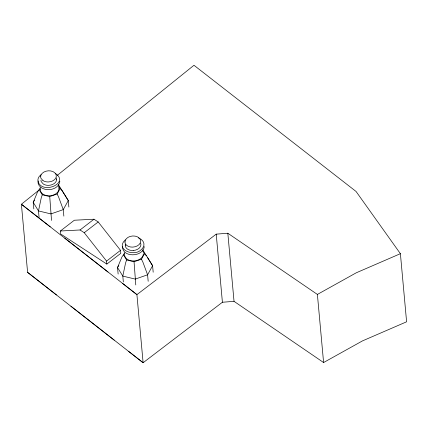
<?xml version="1.0" encoding="UTF-8"?>
<svg xmlns="http://www.w3.org/2000/svg" width="428" height="428" viewBox="0 0 428 428"><rect width="100%" height="100%" fill="white"/><g stroke="black" fill="none" stroke-linecap="round" stroke-linejoin="round"><path stroke-width="0.64" d="M56.63 179.343L56.384 180.803A7.875 5.58 -5.2 0 1 50.884 185.04L48.856 185.34A7.843 5.553 -5.2 0 1 43.276 183.992L41.206 181.6L40.922 180.167M122.585 246.619C122.231 255.575 135.478 256.8 141.058 252.124A10.898 7.72 -5.2 0 0 144.166 246.491M59.845 181.311C58.583 190.856 42.779 192.659 38.488 184.436A10.903 7.72 -5.2 0 1 38.279 180.932M40.318 187.496L39.114 189.674L42.27 194.794L41.238 197.87L38.488 210.924L39.076 217.419M124.639 252.67L123.435 254.847L126.592 259.967L125.554 263.043L122.809 276.097L123.339 281.945M34.475 200.117L33.224 202.385L33.817 208.88M42.27 194.794L49.734 196.591L57.138 194.012L60.134 188.571L58.385 185.725M118.797 265.29L117.545 267.559L118.133 274.054M126.592 259.967L134.055 261.765L141.459 259.191L144.455 253.745L142.706 250.899M39.114 189.674L37.557 191.894L33.224 202.385L38.488 210.924L50.932 213.92L63.269 209.624L68.277 200.545L58.406 184.629M123.435 254.847L121.878 257.067L117.545 267.559L122.809 276.097L135.248 279.099L147.59 274.797L152.598 265.718L147.334 257.18M41.002 174.694L39.296 176.384A10.903 7.72 -5.2 0 0 38.295 182.307C43.33 194.435 69.919 182.959 55.249 173.329M125.324 239.867C114.806 249.61 134.034 256.907 140.866 249.995A10.898 7.72 -5.2 0 0 142.454 240.573L140.705 239.059L138.437 237.947M38.606 190.396L21.4 204.252L27.601 272.358L56.475 294.951M57.266 175.368L193.975 65.27L356.059 191.466L400.399 253.692L406.6 321.797L362.495 340.886L323.595 362.532L234.03 301.339L222.41 302.254L143.113 362.73L27.601 272.358M60.385 231.002L74.338 220.238L93.994 219.216L98.194 221.95L120.525 250.337L120.798 253.317L106.84 264.076L60.653 233.982L60.385 231.002L80.041 229.975L93.994 219.216M80.041 229.975L84.236 232.709L98.194 221.95M106.84 264.076L106.572 261.096L120.525 250.337M323.595 362.532L317.394 294.427L227.83 233.233L216.215 234.148L136.917 294.625L143.113 362.73L128.673 351.431M317.394 294.427L356.294 272.78L400.399 253.692M133.178 250.514L131.139 250.428A7.875 5.58 -5.2 0 1 125.527 246.774L125.243 245.34M50.274 226.845L21.4 204.252L136.917 294.625L122.472 283.325M64.724 238.139L108.033 272.031M70.92 306.245L114.233 340.137M42.966 180.589L40.895 178.192L40.612 176.764M144.455 253.745L146.403 255.778M60.134 188.571L62.081 190.604L68.277 200.545L68.865 207.04M84.236 232.709L106.572 261.096M142.727 249.802L152.598 265.718L153.187 272.219M141.459 259.191L142.904 262.134L147.59 274.797L148.179 281.292M57.138 194.012L58.583 196.96L63.269 209.624L63.858 216.119M124.933 241.938L125.217 243.371A7.875 5.58 -5.2 0 0 130.829 247.026L132.867 247.106A7.838 5.553 -5.2 0 0 140.641 241.13A7.838 5.553 -5.2 0 0 132.733 235.978A7.838 5.553 -5.2 0 0 124.997 241.954M227.83 233.233L234.03 301.339M216.215 234.148L222.41 302.254M135.783 284.946L134.055 261.765M51.52 220.42L49.734 196.591M143.31 253.804A9.384 6.645 -5.2 0 1 140.635 258.656A9.405 6.661 -5.2 0 1 127.383 259.352A9.384 6.645 -5.2 0 1 124.709 253.622M140.662 243.109A7.838 5.553 -5.2 0 1 133.194 250.498M125.308 245.362A7.838 5.553 -5.2 0 1 125.409 244.383M58.989 188.63A9.405 6.661 -5.2 0 1 49.707 195.789A9.405 6.661 -5.2 0 1 40.221 189.615M42.966 180.589A7.843 5.553 -5.2 0 0 48.546 181.932L50.574 181.638A7.875 5.58 -5.2 0 0 56.073 177.395L56.319 175.94A7.843 5.553 -5.2 0 0 48.369 170.809A7.843 5.553 -5.2 0 0 40.628 176.796M56.303 177.946A7.843 5.553 -5.2 0 1 56.587 179.375M40.259 189.609A9.405 6.661 -5.2 0 1 40.387 188.448M58.684 186.918A9.405 6.661 -5.2 0 1 59.032 188.625"/></g></svg>
